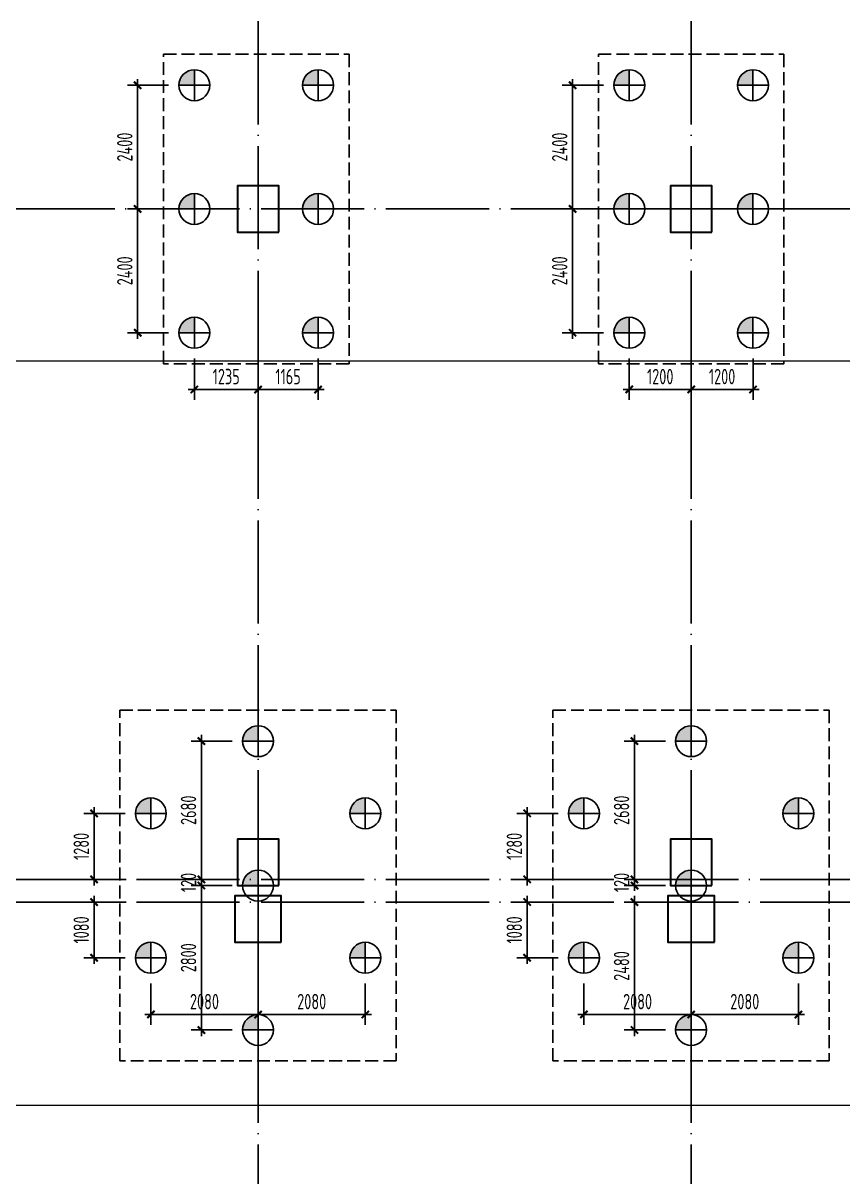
# Model space of a CAD drawing. Extents: x 2430613 to 2739493, y -1540945 to -971137.
# Drawn here: x 2528065 to 2543968, y -1047522 to -1025147 of the extents above; entities that cross this region are included whole.
import ezdxf

# ---------------------------------------------------------------- set-up
doc = ezdxf.new("R2010")
doc.units = 0
doc.header["$LTSCALE"] = 1000
doc.header["$MEASUREMENT"] = 0
doc.header["$PDMODE"] = 3
doc.header["$PDSIZE"] = 50
doc.linetypes.add('DASH', pattern=[0.35, 0.25, -0.1])
doc.linetypes.add('DOTE', pattern=[2.42, 2, -0.2, 0.02, -0.2])
doc.layers.get('0').update_dxf_attribs({"linetype": 'CONTINUOUS'})
doc.layers.get('DEFPOINTS').update_dxf_attribs({"linetype": 'CONTINUOUS'})
doc.layers.add('0S-柱-线', color=50, linetype='CONTINUOUS', lineweight=30)
doc.layers.add('0S-草图', color=9, linetype='CONTINUOUS', lineweight=20, plot=False)
for name, color, linetype in [('600直径桩', 4, 'CONTINUOUS'), ('BASE_PILE_DIM', 3, 'CONTINUOUS'), ('DOTE', 1, 'DOTE'), ('承台', 2, 'CONTINUOUS')]:
    doc.layers.add(name, color=color, linetype=linetype)
doc.styles.add('TSSD_Dimension', font='Tssdeng.shx', dxfattribs={"width": 0.7, "bigfont": 'hztxt.shx'})
doc.dimstyles.new('TSSD_100_100', dxfattribs={"dimtxt": 300, "dimasz": 100, "dimexe": 200, "dimexo": 200, "dimgap": 100, "dimtad": 1, "dimdec": 0, "dimzin": 0, "dimdsep": 46, "dimtxsty": 'TSSD_Dimension', "dimblk": 'ARCHTICK', "dimcen": 0, "dimdle": 120, "dimclrt": 7, "dimazin": 0, "dimtfac": 1, "dimtdec": 0, "dimtix": 1, "dimtmove": 2, "dimatfit": 0, "dimldrblk": 'ARCHTICK', "dimfxl": 1, "dimtolj": 1, "dimtzin": 0, "dimarcsym": 0})

# ---------------------------------------------------------------- blocks, each defined once
blk = doc.blocks.new('600Z')
at = {"layer": '600直径桩'}
h = blk.add_hatch(color=6, dxfattribs=at)
h.dxf.hatch_style = 1
h.paths.add_polyline_path([(-204995, -2276684, 0.414214), (-205295, -2276984), (-204995, -2276984)])
at = {"layer": '600直径桩', "color": 6}
for p, q in [((-204995, -2276684), (-204995, -2277284)), ((-204695, -2276984), (-205295, -2276984))]:
    blk.add_line(p, q, dxfattribs=at)
blk.add_circle((-204995, -2276984), 300, dxfattribs=at)
blk = doc.blocks.new('_ArchTick')
at = {"color": 0, "linetype": 'ByBlock', "const_width": 0.4}
blk.add_lwpolyline([(-0.71, -0.71), (0.71, 0.71)], dxfattribs=at)
blk = doc.blocks.new('*D1436')
at = {"layer": 'BASE_PILE_DIM', "color": 0, "lineweight": -2, "transparency": 16777216}
for p, q in [((2532624, -1031652), (2532624, -1032452)), ((2533788, -1031652), (2533788, -1032452)), ((2532504, -1032252), (2533908, -1032252))]:
    blk.add_line(p, q, dxfattribs=at)
at = {"layer": 'DEFPOINTS', "color": 0, "transparency": 16777216}
for p in [(2532624, -1031452), (2533788, -1031452), (2533788, -1032252)]:
    blk.add_point(p, dxfattribs=at)
at = {"layer": 'BASE_PILE_DIM', "color": 0, "lineweight": -2, "transparency": 16777216, "xscale": 100, "yscale": 100, "zscale": 100, "rotation": 180}
blk.add_blockref('_ArchTick', (2532624, -1032252), dxfattribs=at)
at = {"layer": 'BASE_PILE_DIM', "color": 0, "lineweight": -2, "transparency": 16777216, "xscale": 100, "yscale": 100, "zscale": 100}
blk.add_blockref('_ArchTick', (2533788, -1032252), dxfattribs=at)
at = {"layer": 'BASE_PILE_DIM', "color": 7, "transparency": 16777216, "insert": (2533206, -1032002), "char_height": 300, "attachment_point": 5, "style": 'TSSD_Dimension'}
blk.add_mtext('\\A1;1165', dxfattribs=at)
blk = doc.blocks.new('*D1437')
at = {"layer": 'BASE_PILE_DIM', "color": 0, "lineweight": -2, "transparency": 16777216}
for p, q in [((2531388, -1031652), (2531388, -1032452)), ((2532624, -1031652), (2532624, -1032452)), ((2531268, -1032252), (2532744, -1032252))]:
    blk.add_line(p, q, dxfattribs=at)
at = {"layer": 'DEFPOINTS', "color": 0, "transparency": 16777216}
for p in [(2531388, -1031452), (2532624, -1031452), (2532624, -1032252)]:
    blk.add_point(p, dxfattribs=at)
at = {"layer": 'BASE_PILE_DIM', "color": 0, "lineweight": -2, "transparency": 16777216, "xscale": 100, "yscale": 100, "zscale": 100, "rotation": 180}
blk.add_blockref('_ArchTick', (2531388, -1032252), dxfattribs=at)
at = {"layer": 'BASE_PILE_DIM', "color": 0, "lineweight": -2, "transparency": 16777216, "xscale": 100, "yscale": 100, "zscale": 100}
blk.add_blockref('_ArchTick', (2532624, -1032252), dxfattribs=at)
at = {"layer": 'BASE_PILE_DIM', "color": 7, "transparency": 16777216, "insert": (2532006, -1032002), "char_height": 300, "attachment_point": 5, "style": 'TSSD_Dimension'}
blk.add_mtext('\\A1;1235', dxfattribs=at)
blk = doc.blocks.new('*D1438')
at = {"layer": 'BASE_PILE_DIM', "color": 0, "lineweight": -2, "transparency": 16777216}
for p, q in [((2541024, -1031652), (2541024, -1032452)), ((2542224, -1031652), (2542224, -1032452)), ((2540904, -1032252), (2542344, -1032252))]:
    blk.add_line(p, q, dxfattribs=at)
at = {"layer": 'DEFPOINTS', "color": 0, "transparency": 16777216}
for p in [(2541024, -1031452), (2542224, -1031452), (2542224, -1032252)]:
    blk.add_point(p, dxfattribs=at)
at = {"layer": 'BASE_PILE_DIM', "color": 0, "lineweight": -2, "transparency": 16777216, "xscale": 100, "yscale": 100, "zscale": 100, "rotation": 180}
blk.add_blockref('_ArchTick', (2541024, -1032252), dxfattribs=at)
at = {"layer": 'BASE_PILE_DIM', "color": 0, "lineweight": -2, "transparency": 16777216, "xscale": 100, "yscale": 100, "zscale": 100}
blk.add_blockref('_ArchTick', (2542224, -1032252), dxfattribs=at)
at = {"layer": 'BASE_PILE_DIM', "color": 7, "transparency": 16777216, "insert": (2541624, -1032002), "char_height": 300, "attachment_point": 5, "style": 'TSSD_Dimension'}
blk.add_mtext('\\A1;1200', dxfattribs=at)
blk = doc.blocks.new('*D1439')
at = {"layer": 'BASE_PILE_DIM', "color": 0, "lineweight": -2, "transparency": 16777216}
for p, q in [((2539824, -1031652), (2539824, -1032452)), ((2541024, -1031652), (2541024, -1032452)), ((2539704, -1032252), (2541144, -1032252))]:
    blk.add_line(p, q, dxfattribs=at)
at = {"layer": 'DEFPOINTS', "color": 0, "transparency": 16777216}
for p in [(2539824, -1031452), (2541024, -1031452), (2541024, -1032252)]:
    blk.add_point(p, dxfattribs=at)
at = {"layer": 'BASE_PILE_DIM', "color": 0, "lineweight": -2, "transparency": 16777216, "xscale": 100, "yscale": 100, "zscale": 100, "rotation": 180}
blk.add_blockref('_ArchTick', (2539824, -1032252), dxfattribs=at)
at = {"layer": 'BASE_PILE_DIM', "color": 0, "lineweight": -2, "transparency": 16777216, "xscale": 100, "yscale": 100, "zscale": 100}
blk.add_blockref('_ArchTick', (2541024, -1032252), dxfattribs=at)
at = {"layer": 'BASE_PILE_DIM', "color": 7, "transparency": 16777216, "insert": (2540424, -1032002), "char_height": 300, "attachment_point": 5, "style": 'TSSD_Dimension'}
blk.add_mtext('\\A1;1200', dxfattribs=at)
blk = doc.blocks.new('*D1494')
at = {"layer": 'BASE_PILE_DIM', "color": 0, "lineweight": -2, "transparency": 16777216}
for p, q in [((2529444, -1041872), (2529444, -1040352)), ((2530044, -1040472), (2529244, -1040472)), ((2530044, -1041752), (2529244, -1041752))]:
    blk.add_line(p, q, dxfattribs=at)
at = {"layer": 'DEFPOINTS', "color": 0, "transparency": 16777216}
for p in [(2529444, -1040472), (2530244, -1040472), (2530244, -1041752)]:
    blk.add_point(p, dxfattribs=at)
at = {"layer": 'BASE_PILE_DIM', "color": 0, "lineweight": -2, "transparency": 16777216, "xscale": 100, "yscale": 100, "zscale": 100}
for p, rotation in [((2529444, -1040472), 90), ((2529444, -1041752), 270)]:
    blk.add_blockref('_ArchTick', p, dxfattribs=dict(at, rotation=rotation))
at = {"layer": 'BASE_PILE_DIM', "color": 7, "transparency": 16777216, "insert": (2529194, -1041112), "char_height": 300, "attachment_point": 5, "rotation": 90, "style": 'TSSD_Dimension'}
blk.add_mtext('\\A1;1280', dxfattribs=at)
blk = doc.blocks.new('*D1495')
at = {"layer": 'BASE_PILE_DIM', "color": 0, "lineweight": -2, "transparency": 16777216}
for p, q in [((2532624, -1043772), (2532624, -1044572)), ((2534704, -1043772), (2534704, -1044572)), ((2532504, -1044372), (2534824, -1044372))]:
    blk.add_line(p, q, dxfattribs=at)
at = {"layer": 'DEFPOINTS', "color": 0, "transparency": 16777216}
for p in [(2532624, -1043572), (2534704, -1043572), (2534704, -1044372)]:
    blk.add_point(p, dxfattribs=at)
at = {"layer": 'BASE_PILE_DIM', "color": 0, "lineweight": -2, "transparency": 16777216, "xscale": 100, "yscale": 100, "zscale": 100, "rotation": 180}
blk.add_blockref('_ArchTick', (2532624, -1044372), dxfattribs=at)
at = {"layer": 'BASE_PILE_DIM', "color": 0, "lineweight": -2, "transparency": 16777216, "xscale": 100, "yscale": 100, "zscale": 100}
blk.add_blockref('_ArchTick', (2534704, -1044372), dxfattribs=at)
at = {"layer": 'BASE_PILE_DIM', "color": 7, "transparency": 16777216, "insert": (2533664, -1044122), "char_height": 300, "attachment_point": 5, "style": 'TSSD_Dimension'}
blk.add_mtext('\\A1;2080', dxfattribs=at)
blk = doc.blocks.new('*D1496')
at = {"layer": 'BASE_PILE_DIM', "color": 0, "lineweight": -2, "transparency": 16777216}
for p, q in [((2530044, -1042192), (2529244, -1042192)), ((2529444, -1043392), (2529444, -1042072)), ((2530044, -1043272), (2529244, -1043272))]:
    blk.add_line(p, q, dxfattribs=at)
at = {"layer": 'DEFPOINTS', "color": 0, "transparency": 16777216}
for p in [(2529444, -1042192), (2530244, -1042192), (2530244, -1043272)]:
    blk.add_point(p, dxfattribs=at)
at = {"layer": 'BASE_PILE_DIM', "color": 0, "lineweight": -2, "transparency": 16777216, "xscale": 100, "yscale": 100, "zscale": 100}
for p, rotation in [((2529444, -1042192), 90), ((2529444, -1043272), 270)]:
    blk.add_blockref('_ArchTick', p, dxfattribs=dict(at, rotation=rotation))
at = {"layer": 'BASE_PILE_DIM', "color": 7, "transparency": 16777216, "insert": (2529194, -1042732), "char_height": 300, "attachment_point": 5, "rotation": 90, "style": 'TSSD_Dimension'}
blk.add_mtext('\\A1;1080', dxfattribs=at)
blk = doc.blocks.new('*D1497')
at = {"layer": 'BASE_PILE_DIM', "color": 0, "lineweight": -2, "transparency": 16777216}
for p, q in [((2530544, -1043772), (2530544, -1044572)), ((2532624, -1043772), (2532624, -1044572)), ((2530424, -1044372), (2532744, -1044372))]:
    blk.add_line(p, q, dxfattribs=at)
at = {"layer": 'DEFPOINTS', "color": 0, "transparency": 16777216}
for p in [(2530544, -1043572), (2532624, -1043572), (2532624, -1044372)]:
    blk.add_point(p, dxfattribs=at)
at = {"layer": 'BASE_PILE_DIM', "color": 0, "lineweight": -2, "transparency": 16777216, "xscale": 100, "yscale": 100, "zscale": 100, "rotation": 180}
blk.add_blockref('_ArchTick', (2530544, -1044372), dxfattribs=at)
at = {"layer": 'BASE_PILE_DIM', "color": 0, "lineweight": -2, "transparency": 16777216, "xscale": 100, "yscale": 100, "zscale": 100}
blk.add_blockref('_ArchTick', (2532624, -1044372), dxfattribs=at)
at = {"layer": 'BASE_PILE_DIM', "color": 7, "transparency": 16777216, "insert": (2531584, -1044122), "char_height": 300, "attachment_point": 5, "style": 'TSSD_Dimension'}
blk.add_mtext('\\A1;2080', dxfattribs=at)
blk = doc.blocks.new('*D1498')
at = {"layer": 'BASE_PILE_DIM', "color": 0, "lineweight": -2, "transparency": 16777216}
for p, q in [((2532124, -1039072), (2531324, -1039072)), ((2531524, -1041872), (2531524, -1038952)), ((2532124, -1041752), (2531324, -1041752))]:
    blk.add_line(p, q, dxfattribs=at)
at = {"layer": 'DEFPOINTS', "color": 0, "transparency": 16777216}
for p in [(2531524, -1039072), (2532324, -1039072), (2532324, -1041752)]:
    blk.add_point(p, dxfattribs=at)
at = {"layer": 'BASE_PILE_DIM', "color": 0, "lineweight": -2, "transparency": 16777216, "xscale": 100, "yscale": 100, "zscale": 100}
for p, rotation in [((2531524, -1039072), 90), ((2531524, -1041752), 270)]:
    blk.add_blockref('_ArchTick', p, dxfattribs=dict(at, rotation=rotation))
at = {"layer": 'BASE_PILE_DIM', "color": 7, "transparency": 16777216, "insert": (2531274, -1040412), "char_height": 300, "attachment_point": 5, "rotation": 90, "style": 'TSSD_Dimension'}
blk.add_mtext('\\A1;2680', dxfattribs=at)
blk = doc.blocks.new('*D1499')
at = {"layer": 'BASE_PILE_DIM', "color": 0, "lineweight": -2, "transparency": 16777216}
for p, q in [((2531524, -1044792), (2531524, -1041752)), ((2532124, -1041872), (2531324, -1041872)), ((2532124, -1044672), (2531324, -1044672))]:
    blk.add_line(p, q, dxfattribs=at)
at = {"layer": 'DEFPOINTS', "color": 0, "transparency": 16777216}
for p in [(2531524, -1041872), (2532324, -1041872), (2532324, -1044672)]:
    blk.add_point(p, dxfattribs=at)
at = {"layer": 'BASE_PILE_DIM', "color": 0, "lineweight": -2, "transparency": 16777216, "xscale": 100, "yscale": 100, "zscale": 100}
for p, rotation in [((2531524, -1041872), 90), ((2531524, -1044672), 270)]:
    blk.add_blockref('_ArchTick', p, dxfattribs=dict(at, rotation=rotation))
at = {"layer": 'BASE_PILE_DIM', "color": 7, "transparency": 16777216, "insert": (2531274, -1043272), "char_height": 300, "attachment_point": 5, "rotation": 90, "style": 'TSSD_Dimension'}
blk.add_mtext('\\A1;2800', dxfattribs=at)
blk = doc.blocks.new('*D1500')
at = {"layer": 'BASE_PILE_DIM', "color": 0, "lineweight": -2, "transparency": 16777216}
for p, q in [((2532124, -1041752), (2531324, -1041752)), ((2531524, -1041752), (2531524, -1041652)), ((2531524, -1041872), (2531524, -1041752)), ((2532124, -1041872), (2531324, -1041872)), ((2531524, -1041872), (2531524, -1041972))]:
    blk.add_line(p, q, dxfattribs=at)
at = {"layer": 'DEFPOINTS', "color": 0, "transparency": 16777216}
for p in [(2531524, -1041752), (2532324, -1041752), (2532324, -1041872)]:
    blk.add_point(p, dxfattribs=at)
at = {"layer": 'BASE_PILE_DIM', "color": 0, "lineweight": -2, "transparency": 16777216, "xscale": 100, "yscale": 100, "zscale": 100}
for p, rotation in [((2531524, -1041752), 270), ((2531524, -1041872), 90)]:
    blk.add_blockref('_ArchTick', p, dxfattribs=dict(at, rotation=rotation))
at = {"layer": 'BASE_PILE_DIM', "color": 7, "transparency": 16777216, "insert": (2531274, -1041812), "char_height": 300, "attachment_point": 5, "rotation": 90, "style": 'TSSD_Dimension'}
blk.add_mtext('\\A1;120', dxfattribs=at)
blk = doc.blocks.new('*D1571')
at = {"layer": 'BASE_PILE_DIM', "color": 0, "lineweight": -2, "transparency": 16777216}
for p, q in [((2537844, -1041872), (2537844, -1040352)), ((2538444, -1040472), (2537644, -1040472)), ((2538444, -1041752), (2537644, -1041752))]:
    blk.add_line(p, q, dxfattribs=at)
at = {"layer": 'DEFPOINTS', "color": 0, "transparency": 16777216}
for p in [(2537844, -1040472), (2538644, -1040472), (2538644, -1041752)]:
    blk.add_point(p, dxfattribs=at)
at = {"layer": 'BASE_PILE_DIM', "color": 0, "lineweight": -2, "transparency": 16777216, "xscale": 100, "yscale": 100, "zscale": 100}
for p, rotation in [((2537844, -1040472), 90), ((2537844, -1041752), 270)]:
    blk.add_blockref('_ArchTick', p, dxfattribs=dict(at, rotation=rotation))
at = {"layer": 'BASE_PILE_DIM', "color": 7, "transparency": 16777216, "insert": (2537594, -1041112), "char_height": 300, "attachment_point": 5, "rotation": 90, "style": 'TSSD_Dimension'}
blk.add_mtext('\\A1;1280', dxfattribs=at)
blk = doc.blocks.new('*D1572')
at = {"layer": 'BASE_PILE_DIM', "color": 0, "lineweight": -2, "transparency": 16777216}
for p, q in [((2541024, -1043772), (2541024, -1044572)), ((2543104, -1043772), (2543104, -1044572)), ((2540904, -1044372), (2543224, -1044372))]:
    blk.add_line(p, q, dxfattribs=at)
at = {"layer": 'DEFPOINTS', "color": 0, "transparency": 16777216}
for p in [(2541024, -1043572), (2543104, -1043572), (2543104, -1044372)]:
    blk.add_point(p, dxfattribs=at)
at = {"layer": 'BASE_PILE_DIM', "color": 0, "lineweight": -2, "transparency": 16777216, "xscale": 100, "yscale": 100, "zscale": 100, "rotation": 180}
blk.add_blockref('_ArchTick', (2541024, -1044372), dxfattribs=at)
at = {"layer": 'BASE_PILE_DIM', "color": 0, "lineweight": -2, "transparency": 16777216, "xscale": 100, "yscale": 100, "zscale": 100}
blk.add_blockref('_ArchTick', (2543104, -1044372), dxfattribs=at)
at = {"layer": 'BASE_PILE_DIM', "color": 7, "transparency": 16777216, "insert": (2542064, -1044122), "char_height": 300, "attachment_point": 5, "style": 'TSSD_Dimension'}
blk.add_mtext('\\A1;2080', dxfattribs=at)
blk = doc.blocks.new('*D1573')
at = {"layer": 'BASE_PILE_DIM', "color": 0, "lineweight": -2, "transparency": 16777216}
for p, q in [((2538444, -1042192), (2537644, -1042192)), ((2537844, -1043392), (2537844, -1042072)), ((2538444, -1043272), (2537644, -1043272))]:
    blk.add_line(p, q, dxfattribs=at)
at = {"layer": 'DEFPOINTS', "color": 0, "transparency": 16777216}
for p in [(2537844, -1042192), (2538644, -1042192), (2538644, -1043272)]:
    blk.add_point(p, dxfattribs=at)
at = {"layer": 'BASE_PILE_DIM', "color": 0, "lineweight": -2, "transparency": 16777216, "xscale": 100, "yscale": 100, "zscale": 100}
for p, rotation in [((2537844, -1042192), 90), ((2537844, -1043272), 270)]:
    blk.add_blockref('_ArchTick', p, dxfattribs=dict(at, rotation=rotation))
at = {"layer": 'BASE_PILE_DIM', "color": 7, "transparency": 16777216, "insert": (2537594, -1042732), "char_height": 300, "attachment_point": 5, "rotation": 90, "style": 'TSSD_Dimension'}
blk.add_mtext('\\A1;1080', dxfattribs=at)
blk = doc.blocks.new('*D1574')
at = {"layer": 'BASE_PILE_DIM', "color": 0, "lineweight": -2, "transparency": 16777216}
for p, q in [((2538944, -1043772), (2538944, -1044572)), ((2541024, -1043772), (2541024, -1044572)), ((2538824, -1044372), (2541144, -1044372))]:
    blk.add_line(p, q, dxfattribs=at)
at = {"layer": 'DEFPOINTS', "color": 0, "transparency": 16777216}
for p in [(2538944, -1043572), (2541024, -1043572), (2541024, -1044372)]:
    blk.add_point(p, dxfattribs=at)
at = {"layer": 'BASE_PILE_DIM', "color": 0, "lineweight": -2, "transparency": 16777216, "xscale": 100, "yscale": 100, "zscale": 100, "rotation": 180}
blk.add_blockref('_ArchTick', (2538944, -1044372), dxfattribs=at)
at = {"layer": 'BASE_PILE_DIM', "color": 0, "lineweight": -2, "transparency": 16777216, "xscale": 100, "yscale": 100, "zscale": 100}
blk.add_blockref('_ArchTick', (2541024, -1044372), dxfattribs=at)
at = {"layer": 'BASE_PILE_DIM', "color": 7, "transparency": 16777216, "insert": (2539984, -1044122), "char_height": 300, "attachment_point": 5, "style": 'TSSD_Dimension'}
blk.add_mtext('\\A1;2080', dxfattribs=at)
blk = doc.blocks.new('*D1575')
at = {"layer": 'BASE_PILE_DIM', "color": 0, "lineweight": -2, "transparency": 16777216}
for p, q in [((2540524, -1039072), (2539724, -1039072)), ((2539924, -1041872), (2539924, -1038952)), ((2540524, -1041752), (2539724, -1041752))]:
    blk.add_line(p, q, dxfattribs=at)
at = {"layer": 'DEFPOINTS', "color": 0, "transparency": 16777216}
for p in [(2539924, -1039072), (2540724, -1039072), (2540724, -1041752)]:
    blk.add_point(p, dxfattribs=at)
at = {"layer": 'BASE_PILE_DIM', "color": 0, "lineweight": -2, "transparency": 16777216, "xscale": 100, "yscale": 100, "zscale": 100}
for p, rotation in [((2539924, -1039072), 90), ((2539924, -1041752), 270)]:
    blk.add_blockref('_ArchTick', p, dxfattribs=dict(at, rotation=rotation))
at = {"layer": 'BASE_PILE_DIM', "color": 7, "transparency": 16777216, "insert": (2539674, -1040412), "char_height": 300, "attachment_point": 5, "rotation": 90, "style": 'TSSD_Dimension'}
blk.add_mtext('\\A1;2680', dxfattribs=at)
blk = doc.blocks.new('*D1576')
at = {"layer": 'BASE_PILE_DIM', "color": 0, "lineweight": -2, "transparency": 16777216}
for p, q in [((2540524, -1042192), (2539724, -1042192)), ((2539924, -1044792), (2539924, -1042072)), ((2540524, -1044672), (2539724, -1044672))]:
    blk.add_line(p, q, dxfattribs=at)
at = {"layer": 'DEFPOINTS', "color": 0, "transparency": 16777216}
for p in [(2539924, -1042192), (2540724, -1042192), (2540724, -1044672)]:
    blk.add_point(p, dxfattribs=at)
at = {"layer": 'BASE_PILE_DIM', "color": 0, "lineweight": -2, "transparency": 16777216, "xscale": 100, "yscale": 100, "zscale": 100}
for p, rotation in [((2539924, -1042192), 90), ((2539924, -1044672), 270)]:
    blk.add_blockref('_ArchTick', p, dxfattribs=dict(at, rotation=rotation))
at = {"layer": 'BASE_PILE_DIM', "color": 7, "transparency": 16777216, "insert": (2539674, -1043432), "char_height": 300, "attachment_point": 5, "rotation": 90, "style": 'TSSD_Dimension'}
blk.add_mtext('\\A1;2480', dxfattribs=at)
blk = doc.blocks.new('*D1577')
at = {"layer": 'BASE_PILE_DIM', "color": 0, "lineweight": -2, "transparency": 16777216}
for p, q in [((2540524, -1041752), (2539724, -1041752)), ((2539924, -1041752), (2539924, -1041652)), ((2539924, -1041872), (2539924, -1041752)), ((2540524, -1041872), (2539724, -1041872)), ((2539924, -1041872), (2539924, -1041972))]:
    blk.add_line(p, q, dxfattribs=at)
at = {"layer": 'DEFPOINTS', "color": 0, "transparency": 16777216}
for p in [(2539924, -1041752), (2540724, -1041752), (2540724, -1041872)]:
    blk.add_point(p, dxfattribs=at)
at = {"layer": 'BASE_PILE_DIM', "color": 0, "lineweight": -2, "transparency": 16777216, "xscale": 100, "yscale": 100, "zscale": 100}
for p, rotation in [((2539924, -1041752), 270), ((2539924, -1041872), 90)]:
    blk.add_blockref('_ArchTick', p, dxfattribs=dict(at, rotation=rotation))
at = {"layer": 'BASE_PILE_DIM', "color": 7, "transparency": 16777216, "insert": (2539674, -1041812), "char_height": 300, "attachment_point": 5, "rotation": 90, "style": 'TSSD_Dimension'}
blk.add_mtext('\\A1;120', dxfattribs=at)
blk = doc.blocks.new('*D2773')
at = {"layer": 'BASE_PILE_DIM', "color": 0, "lineweight": -2, "transparency": 16777216}
for p, q in [((2538724, -1028872), (2538724, -1026232)), ((2539324, -1026352), (2538524, -1026352)), ((2539324, -1028752), (2538524, -1028752))]:
    blk.add_line(p, q, dxfattribs=at)
at = {"layer": 'DEFPOINTS', "color": 0, "transparency": 16777216}
for p in [(2538724, -1026352), (2539524, -1026352), (2539524, -1028752)]:
    blk.add_point(p, dxfattribs=at)
at = {"layer": 'BASE_PILE_DIM', "color": 0, "lineweight": -2, "transparency": 16777216, "xscale": 100, "yscale": 100, "zscale": 100}
for p, rotation in [((2538724, -1026352), 90), ((2538724, -1028752), 270)]:
    blk.add_blockref('_ArchTick', p, dxfattribs=dict(at, rotation=rotation))
at = {"layer": 'BASE_PILE_DIM', "color": 7, "transparency": 16777216, "insert": (2538474, -1027552), "char_height": 300, "attachment_point": 5, "rotation": 90, "style": 'TSSD_Dimension'}
blk.add_mtext('\\A1;2400', dxfattribs=at)
blk = doc.blocks.new('*D2774')
at = {"layer": 'BASE_PILE_DIM', "color": 0, "lineweight": -2, "transparency": 16777216}
for p, q in [((2539324, -1028752), (2538524, -1028752)), ((2538724, -1031272), (2538724, -1028632)), ((2539324, -1031152), (2538524, -1031152))]:
    blk.add_line(p, q, dxfattribs=at)
at = {"layer": 'DEFPOINTS', "color": 0, "transparency": 16777216}
for p in [(2538724, -1028752), (2539524, -1028752), (2539524, -1031152)]:
    blk.add_point(p, dxfattribs=at)
at = {"layer": 'BASE_PILE_DIM', "color": 0, "lineweight": -2, "transparency": 16777216, "xscale": 100, "yscale": 100, "zscale": 100}
for p, rotation in [((2538724, -1028752), 90), ((2538724, -1031152), 270)]:
    blk.add_blockref('_ArchTick', p, dxfattribs=dict(at, rotation=rotation))
at = {"layer": 'BASE_PILE_DIM', "color": 7, "transparency": 16777216, "insert": (2538474, -1029952), "char_height": 300, "attachment_point": 5, "rotation": 90, "style": 'TSSD_Dimension'}
blk.add_mtext('\\A1;2400', dxfattribs=at)
blk = doc.blocks.new('*D2775')
at = {"layer": 'BASE_PILE_DIM', "color": 0, "lineweight": -2, "transparency": 16777216}
for p, q in [((2530888, -1028752), (2530088, -1028752)), ((2530288, -1028632), (2530288, -1031272)), ((2530888, -1031152), (2530088, -1031152))]:
    blk.add_line(p, q, dxfattribs=at)
at = {"layer": 'DEFPOINTS', "color": 0, "transparency": 16777216}
for p in [(2531088, -1028752), (2530288, -1031152), (2531088, -1031152)]:
    blk.add_point(p, dxfattribs=at)
at = {"layer": 'BASE_PILE_DIM', "color": 0, "lineweight": -2, "transparency": 16777216, "xscale": 100, "yscale": 100, "zscale": 100}
for p, rotation in [((2530288, -1028752), 90), ((2530288, -1031152), 270)]:
    blk.add_blockref('_ArchTick', p, dxfattribs=dict(at, rotation=rotation))
at = {"layer": 'BASE_PILE_DIM', "color": 7, "transparency": 16777216, "insert": (2530038, -1029952), "char_height": 300, "attachment_point": 5, "rotation": 90, "style": 'TSSD_Dimension'}
blk.add_mtext('\\A1;2400', dxfattribs=at)
blk = doc.blocks.new('*D2776')
at = {"layer": 'BASE_PILE_DIM', "color": 0, "lineweight": -2, "transparency": 16777216}
for p, q in [((2530288, -1026232), (2530288, -1028872)), ((2530888, -1026352), (2530088, -1026352)), ((2530888, -1028752), (2530088, -1028752))]:
    blk.add_line(p, q, dxfattribs=at)
at = {"layer": 'DEFPOINTS', "color": 0, "transparency": 16777216}
for p in [(2531088, -1026352), (2530288, -1028752), (2531088, -1028752)]:
    blk.add_point(p, dxfattribs=at)
at = {"layer": 'BASE_PILE_DIM', "color": 0, "lineweight": -2, "transparency": 16777216, "xscale": 100, "yscale": 100, "zscale": 100}
for p, rotation in [((2530288, -1026352), 90), ((2530288, -1028752), 270)]:
    blk.add_blockref('_ArchTick', p, dxfattribs=dict(at, rotation=rotation))
at = {"layer": 'BASE_PILE_DIM', "color": 7, "transparency": 16777216, "insert": (2530038, -1027552), "char_height": 300, "attachment_point": 5, "rotation": 90, "style": 'TSSD_Dimension'}
blk.add_mtext('\\A1;2400', dxfattribs=at)

msp = doc.modelspace()

# ---------------------------------------------------------------- linework, layer by layer
at = {"layer": '0S-柱-线'}
for points in [[(2533023.644, -1029202.126), (2533023.644, -1028302.126), (2532223.644, -1028302.126), (2532223.644, -1029202.126)], [(2541423.644, -1029202.126), (2541423.644, -1028302.126), (2540623.644, -1028302.126), (2540623.644, -1029202.126)], [(2533023.644, -1041872.126), (2533023.644, -1040972.126), (2532223.644, -1040972.126), (2532223.644, -1041872.126)], [(2541423.644, -1041872.126), (2541423.644, -1040972.126), (2540623.644, -1040972.126), (2540623.644, -1041872.126)], [(2533073.644, -1042972.126), (2533073.644, -1042072.126), (2532173.644, -1042072.126), (2532173.644, -1042972.126)], [(2541473.644, -1042972.126), (2541473.644, -1042072.126), (2540573.644, -1042072.126), (2540573.644, -1042972.126)]]:
    msp.add_lwpolyline(points, close=True, dxfattribs=at)
at = {"layer": '0S-草图'}
for points in [[(2449697.34, -971136.897), (2586822.34, -971136.897), (2586822.34, -1046136.897), (2449697.34, -1046136.897)], [(2449697.34, -1031698.152), (2586822.34, -1031698.152), (2586822.34, -1096698.152), (2449697.34, -1096698.152)]]:
    msp.add_lwpolyline(points, close=True, dxfattribs=at)
at = {"layer": 'DOTE'}
for p, q in [((2532623.644, -1092452.126), (2532623.644, -975252.126)), ((2541023.644, -1092452.126), (2541023.644, -975252.126)), ((2462503.644, -1028752.126), (2570723.644, -1028752.126)), ((2462503.644, -1041752.126), (2570723.644, -1041752.126)), ((2462503.644, -1042192.126), (2570723.644, -1042192.126))]:
    msp.add_line(p, q, dxfattribs=at)
at = {"layer": '承台', "color": 251, "linetype": 'DASH'}
for points in [[(2534388.288, -1031752.126), (2530788.288, -1031752.126), (2530788.288, -1025752.126), (2534388.288, -1025752.126)], [(2542823.644, -1031752.126), (2539223.644, -1031752.126), (2539223.644, -1025752.126), (2542823.644, -1025752.126)], [(2529943.644, -1038472.126), (2535303.644, -1038472.126), (2535303.644, -1045272.126), (2529943.644, -1045272.126)], [(2538343.644, -1038472.126), (2543703.644, -1038472.126), (2543703.644, -1045272.126), (2538343.644, -1045272.126)]]:
    msp.add_lwpolyline(points, close=True, dxfattribs=at)

# ---------------------------------------------------------------- block references
at = {"layer": '600直径桩', "color": 6}
for p in [(2736382.952, 1250631.783), (2738782.952, 1250631.783), (2744818.307, 1250631.783), (2747218.307, 1250631.783), (2736382.952, 1248231.783), (2738782.952, 1248231.783), (2744818.307, 1248231.783), (2747218.307, 1248231.783), (2736382.952, 1245831.783), (2738782.952, 1245831.783), (2744818.307, 1245831.783), (2747218.307, 1245831.783), (2737618.307, 1237911.783), (2746018.307, 1237911.783), (2735538.307, 1236511.783), (2739698.307, 1236511.783), (2743938.307, 1236511.783), (2748098.307, 1236511.783), (2737618.307, 1235111.783), (2746018.307, 1235111.783), (2735538.307, 1233711.783), (2739698.307, 1233711.783), (2743938.307, 1233711.783), (2748098.307, 1233711.783), (2737618.307, 1232311.783), (2746018.307, 1232311.783)]:
    msp.add_blockref('600Z', p, dxfattribs=at)

# ---------------------------------------------------------------- dimensions: what is measured, and where the dimension line sits
at = {"layer": 'BASE_PILE_DIM', "color": 3}
for base, p1, p2, picture, middle in [((2530288.288, -1028752.126), (2531088.288, -1026352.126), (2531088.288, -1028752.126), '*D2776', (2530038.288, -1027552.126)), ((2538723.644, -1026352.126), (2539523.644, -1028752.126), (2539523.644, -1026352.126), '*D2773', (2538473.644, -1027552.126)), ((2530288.288, -1031152.126), (2531088.288, -1028752.126), (2531088.288, -1031152.126), '*D2775', (2530038.288, -1029952.126)), ((2538723.644, -1028752.126), (2539523.644, -1031152.126), (2539523.644, -1028752.126), '*D2774', (2538473.644, -1029952.126)), ((2531523.644, -1039072.126), (2532323.644, -1041752.126), (2532323.644, -1039072.126), '*D1498', (2531273.644, -1040412.126)), ((2539923.644, -1039072.126), (2540723.644, -1041752.126), (2540723.644, -1039072.126), '*D1575', (2539673.644, -1040412.126)), ((2529443.644, -1040472.126), (2530243.644, -1041752.126), (2530243.644, -1040472.126), '*D1494', (2529193.644, -1041112.126)), ((2537843.644, -1040472.126), (2538643.644, -1041752.126), (2538643.644, -1040472.126), '*D1571', (2537593.644, -1041112.126)), ((2531523.644, -1041752.126), (2532323.644, -1041872.126), (2532323.644, -1041752.126), '*D1500', (2531273.644, -1041812.126)), ((2539923.644, -1041752.126), (2540723.644, -1041872.126), (2540723.644, -1041752.126), '*D1577', (2539673.644, -1041812.126)), ((2531523.644, -1041872.126), (2532323.644, -1044672.126), (2532323.644, -1041872.126), '*D1499', (2531273.644, -1043272.126)), ((2529443.644, -1042192.126), (2530243.644, -1043272.126), (2530243.644, -1042192.126), '*D1496', (2529193.644, -1042732.126)), ((2537843.644, -1042192.126), (2538643.644, -1043272.126), (2538643.644, -1042192.126), '*D1573', (2537593.644, -1042732.126)), ((2539923.644, -1042192.126), (2540723.644, -1044672.126), (2540723.644, -1042192.126), '*D1576', (2539673.644, -1043432.126))]:
    dim = msp.add_linear_dim(base=base, p1=p1, p2=p2, angle=90, dimstyle='TSSD_100_100', dxfattribs=at)
    dim.commit()
    dim.dimension.update_dxf_attribs({"geometry": picture, "text_midpoint": middle})
for base, p1, p2, picture, middle in [((2532623.644, -1032252.126), (2531388.288, -1031452.126), (2532623.644, -1031452.126), '*D1437', (2532005.966, -1032002.126)), ((2533788.288, -1032252.126), (2532623.644, -1031452.126), (2533788.288, -1031452.126), '*D1436', (2533205.966, -1032002.126)), ((2541023.644, -1032252.126), (2539823.644, -1031452.126), (2541023.644, -1031452.126), '*D1439', (2540423.644, -1032002.126)), ((2542223.644, -1032252.126), (2541023.644, -1031452.126), (2542223.644, -1031452.126), '*D1438', (2541623.644, -1032002.126)), ((2532623.644, -1044372.126), (2530543.644, -1043572.126), (2532623.644, -1043572.126), '*D1497', (2531583.644, -1044122.126)), ((2534703.644, -1044372.126), (2532623.644, -1043572.126), (2534703.644, -1043572.126), '*D1495', (2533663.644, -1044122.126)), ((2541023.644, -1044372.126), (2538943.644, -1043572.126), (2541023.644, -1043572.126), '*D1574', (2539983.644, -1044122.126)), ((2543103.644, -1044372.126), (2541023.644, -1043572.126), (2543103.644, -1043572.126), '*D1572', (2542063.644, -1044122.126))]:
    dim = msp.add_linear_dim(base=base, p1=p1, p2=p2, dimstyle='TSSD_100_100', dxfattribs=at)
    dim.commit()
    dim.dimension.update_dxf_attribs({"geometry": picture, "text_midpoint": middle})

doc.saveas('drawing.dxf')
